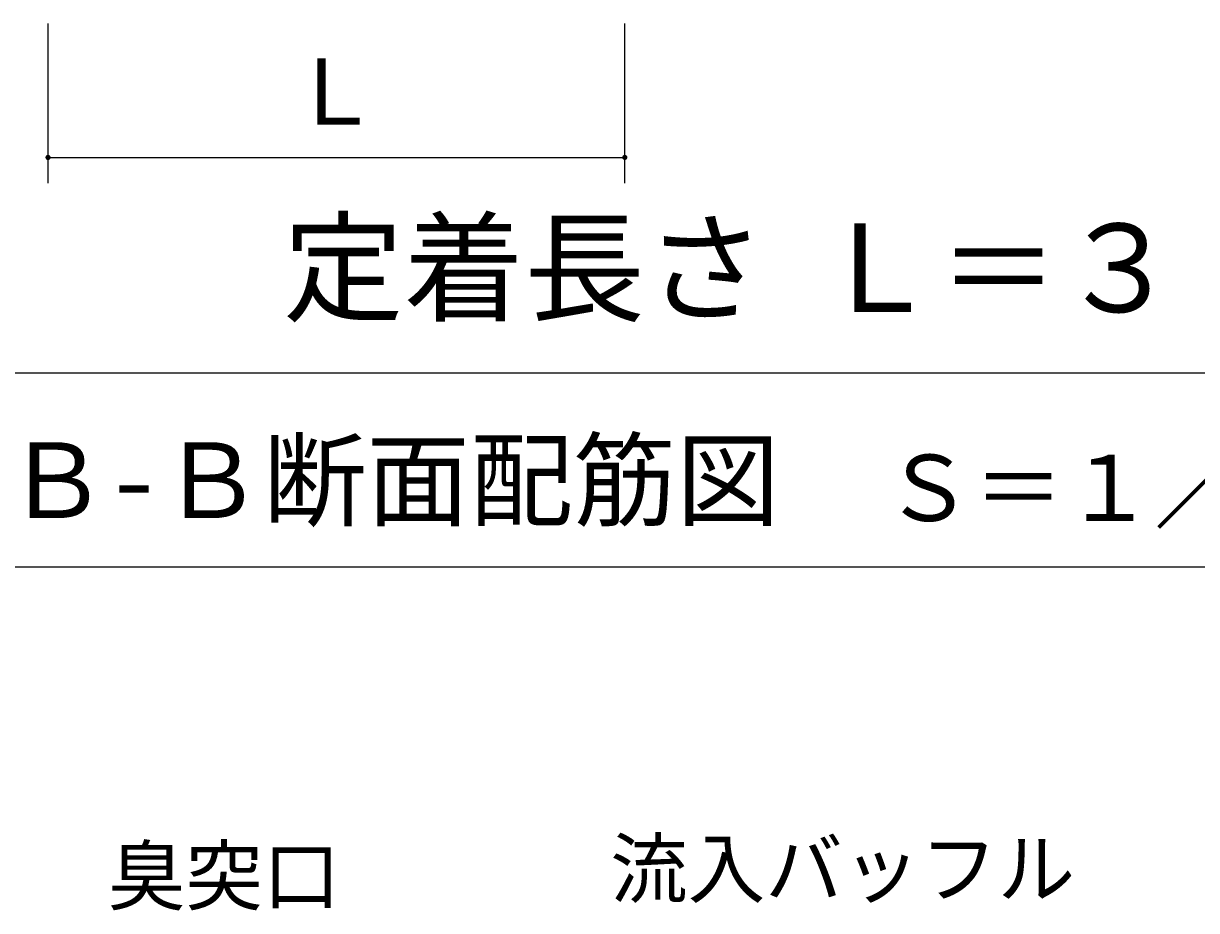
# Model space of a CAD drawing. Units: millimetres, scale not verified. Extents: x -8910 to 8910, y -6308 to 6308.
# Drawn here: x 111 to 1474, y -1233 to -202 of the extents above; entities that cross this region are included whole.
import ezdxf
from ezdxf.enums import TextEntityAlignment as Align

# ---------------------------------------------------------------- set-up
doc = ezdxf.new("R2010")
doc.units = ezdxf.units.MM
doc.header["$LTSCALE"] = 30
for name, color, linetype, lineweight in [('0-3_空気管', 3, 'Continuous', 25), ('0-5_製作', 5, 'Continuous', 25), ('0-E_00クル-フ-0躯体', 5, 'Continuous', 25)]:
    doc.layers.add(name, color=color, linetype=linetype, lineweight=lineweight)
doc.styles.add('ＭＳ ゴシック', font='')
doc.styles.get('ＭＳ ゴシック').set_extended_font_data('MS Gothic')

msp = doc.modelspace()

# ---------------------------------------------------------------- linework, layer by layer
at = {"layer": '0-5_製作', "color": 3}
for p, q in [((-0.3, -608.2), (1919.7, -608.2)), ((-0.3, -833.21), (1919.7, -833.21))]:
    msp.add_line(p, q, dxfattribs=at)
at = {"layer": '0-E_00クル-フ-0躯体', "color": 2}
for p, q in [((139.7, -387.78), (139.7, -202.14)), ((809.7, -387.78), (809.7, -202.14)), ((139.7, -357.78), (809.7, -357.78))]:
    msp.add_line(p, q, dxfattribs=at)
at = {"layer": '0-E_00クル-フ-0躯体'}
for points in [[(136.7, -357.78), (139.7, -354.78), (139.7, -357.78)], [(136.71, -357.6), (139.7, -354.78), (136.7, -357.78)], [(136.8, -358.53), (136.7, -357.78), (139.7, -357.78)], [(136.73, -358.16), (136.7, -357.78), (136.8, -358.53)], [(136.75, -357.22), (139.7, -354.78), (136.71, -357.6)], [(136.85, -356.86), (139.7, -354.78), (136.75, -357.22)], [(136.8, -358.53), (139.7, -357.78), (136.91, -358.89)], [(136.99, -356.51), (139.7, -354.78), (136.85, -356.86)], [(136.91, -358.89), (139.7, -357.78), (137.07, -359.23)], [(137.17, -356.18), (139.7, -354.78), (136.99, -356.51)], [(137.07, -359.23), (139.7, -357.78), (137.27, -359.55)], [(137.39, -355.87), (139.7, -354.78), (137.17, -356.18)], [(137.27, -359.55), (139.7, -357.78), (137.51, -359.84)], [(137.65, -355.6), (139.7, -354.78), (137.39, -355.87)], [(137.51, -359.84), (139.7, -357.78), (137.79, -360.1)], [(137.94, -355.36), (139.7, -354.78), (137.65, -355.6)], [(137.79, -360.1), (139.7, -357.78), (138.09, -360.32)], [(137.94, -355.36), (139.33, -354.81), (139.7, -354.78)], [(138.26, -355.16), (139.33, -354.81), (137.94, -355.36)], [(138.09, -360.32), (139.7, -357.78), (138.42, -360.5)], [(138.26, -355.16), (138.96, -354.88), (139.33, -354.81)], [(138.6, -354.99), (138.96, -354.88), (138.26, -355.16)], [(138.42, -360.5), (139.7, -357.78), (138.77, -360.64)], [(138.77, -360.64), (139.7, -357.78), (139.14, -360.73)], [(139.14, -360.73), (139.7, -357.78), (139.51, -360.78)], [(139.51, -360.78), (139.7, -357.78), (139.7, -360.78)], [(139.7, -354.78), (142.49, -356.68), (139.7, -357.78)], [(139.7, -354.78), (142.33, -356.34), (142.49, -356.68)], [(139.7, -354.78), (142.13, -356.02), (142.33, -356.34)], [(139.7, -354.78), (141.89, -355.73), (142.13, -356.02)], [(139.7, -354.78), (141.61, -355.47), (141.89, -355.73)], [(139.7, -354.78), (141.31, -355.25), (141.61, -355.47)], [(139.7, -354.78), (140.98, -355.07), (141.31, -355.25)], [(139.7, -354.78), (140.63, -354.93), (140.98, -355.07)], [(139.7, -354.78), (140.26, -354.84), (140.63, -354.93)], [(139.7, -354.78), (139.89, -354.79), (140.26, -354.84)], [(139.7, -357.78), (142.49, -356.68), (142.61, -357.04)], [(139.7, -357.78), (142.61, -357.04), (142.68, -357.41)], [(139.7, -357.78), (142.68, -357.41), (142.7, -357.78)], [(139.7, -357.78), (141.76, -359.97), (139.7, -360.78)], [(139.7, -357.78), (142.01, -359.7), (141.76, -359.97)], [(139.7, -357.78), (142.23, -359.39), (142.01, -359.7)], [(139.7, -357.78), (142.42, -359.06), (142.23, -359.39)], [(139.7, -357.78), (142.55, -358.71), (142.42, -359.06)], [(139.7, -357.78), (142.65, -358.35), (142.55, -358.71)], [(139.7, -357.78), (142.7, -357.97), (142.65, -358.35)], [(139.7, -357.78), (142.7, -357.78), (142.7, -357.97)], [(139.7, -360.78), (141.76, -359.97), (141.47, -360.21)], [(139.7, -360.78), (141.47, -360.21), (140.08, -360.76)], [(140.08, -360.76), (141.47, -360.21), (141.15, -360.41)], [(140.08, -360.76), (141.15, -360.41), (140.45, -360.69)], [(140.45, -360.69), (141.15, -360.41), (140.81, -360.57)], [(806.7, -357.78), (809.7, -354.78), (809.7, -357.78)], [(806.7, -357.78), (809.33, -354.81), (809.7, -354.78)], [(806.7, -357.78), (808.96, -354.88), (809.33, -354.81)], [(806.7, -357.78), (808.6, -354.99), (808.96, -354.88)], [(806.7, -357.78), (808.26, -355.16), (808.6, -354.99)], [(806.7, -357.78), (807.94, -355.36), (808.26, -355.16)], [(806.7, -357.78), (807.65, -355.6), (807.94, -355.36)], [(806.71, -357.6), (807.65, -355.6), (806.7, -357.78)], [(808.43, -360.5), (806.7, -357.78), (809.7, -357.78)], [(808.09, -360.32), (806.7, -357.78), (808.43, -360.5)], [(807.79, -360.1), (806.7, -357.78), (808.09, -360.32)], [(807.52, -359.84), (806.7, -357.78), (807.79, -360.1)], [(807.28, -359.55), (806.7, -357.78), (807.52, -359.84)], [(807.07, -359.23), (806.7, -357.78), (807.28, -359.55)], [(806.91, -358.89), (806.7, -357.78), (807.07, -359.23)], [(806.8, -358.53), (806.7, -357.78), (806.91, -358.89)], [(806.73, -358.16), (806.7, -357.78), (806.8, -358.53)], [(806.71, -357.6), (807.39, -355.87), (807.65, -355.6)], [(806.76, -357.22), (807.39, -355.87), (806.71, -357.6)], [(806.76, -357.22), (807.17, -356.18), (807.39, -355.87)], [(806.85, -356.86), (807.17, -356.18), (806.76, -357.22)], [(806.85, -356.86), (806.99, -356.51), (807.17, -356.18)], [(808.43, -360.5), (809.7, -357.78), (808.78, -360.64)], [(808.78, -360.64), (809.7, -357.78), (809.14, -360.73)], [(809.14, -360.73), (809.7, -357.78), (809.51, -360.78)], [(809.51, -360.78), (809.7, -357.78), (809.7, -360.78)], [(809.7, -354.78), (810.63, -354.93), (809.7, -357.78)], [(809.7, -354.78), (810.26, -354.84), (810.63, -354.93)], [(809.7, -354.78), (809.89, -354.79), (810.26, -354.84)], [(809.7, -357.78), (810.63, -354.93), (810.98, -355.07)], [(809.7, -357.78), (810.98, -355.07), (811.31, -355.25)], [(809.7, -357.78), (811.31, -355.25), (811.61, -355.47)], [(809.7, -357.78), (811.61, -355.47), (811.89, -355.73)], [(809.7, -357.78), (811.89, -355.73), (812.13, -356.02)], [(809.7, -357.78), (812.13, -356.02), (812.33, -356.34)], [(809.7, -357.78), (812.33, -356.34), (812.49, -356.68)], [(809.7, -357.78), (812.49, -356.68), (812.61, -357.04)], [(809.7, -357.78), (812.61, -357.04), (812.68, -357.41)], [(809.7, -357.78), (812.68, -357.41), (812.7, -357.78)], [(811.47, -360.21), (809.7, -357.78), (812.7, -357.78)], [(811.15, -360.41), (809.7, -357.78), (811.47, -360.21)], [(810.81, -360.57), (809.7, -357.78), (811.15, -360.41)], [(810.45, -360.69), (809.7, -357.78), (810.81, -360.57)], [(810.08, -360.76), (809.7, -357.78), (810.45, -360.69)], [(809.7, -360.78), (809.7, -357.78), (810.08, -360.76)], [(811.47, -360.21), (812.7, -357.78), (811.76, -359.97)], [(811.76, -359.97), (812.7, -357.78), (812.7, -357.97)], [(811.76, -359.97), (812.7, -357.97), (812.01, -359.7)], [(812.01, -359.7), (812.7, -357.97), (812.65, -358.35)], [(812.01, -359.7), (812.65, -358.35), (812.24, -359.39)], [(812.24, -359.39), (812.65, -358.35), (812.56, -358.71)], [(812.24, -359.39), (812.56, -358.71), (812.42, -359.06)]]:
    msp.add_solid(points, dxfattribs=at)

# ---------------------------------------------------------------- texts
at = {"layer": '0-3_空気管', "color": 4, "style": 'ＭＳ ゴシック'}
for s, p in [('流入バッフル', (792.79, -1236.69)), ('臭突口', (209.26, -1245.1))]:
    msp.add_text(s, height=65.98, dxfattribs=at).set_placement(p, align=Align.BOTTOM_LEFT)
at = {"layer": '0-5_製作', "color": 4, "style": 'ＭＳ ゴシック'}
for s, height, p in [('Ｂ-Ｂ断面配筋図', 87.98, (89.7, -803.2)), ('Ｓ＝１／３０', 76.98, (1109.7, -803.2))]:
    msp.add_text(s, height=height, dxfattribs=at).set_placement(p, align=Align.BOTTOM_LEFT)
at = {"layer": '0-E_00クル-フ-0躯体', "color": 4, "style": 'ＭＳ ゴシック'}
for s, height, p in [('Ｌ', 76.98, (420.51, -342.78)), ('定着長さ', 102.7, (412.64, -568.29)), ('Ｌ＝３５ｄ', 102.7, (1033.88, -568.29))]:
    msp.add_text(s, height=height, dxfattribs=at).set_placement(p, align=Align.BOTTOM_LEFT)

doc.saveas('drawing.dxf')
